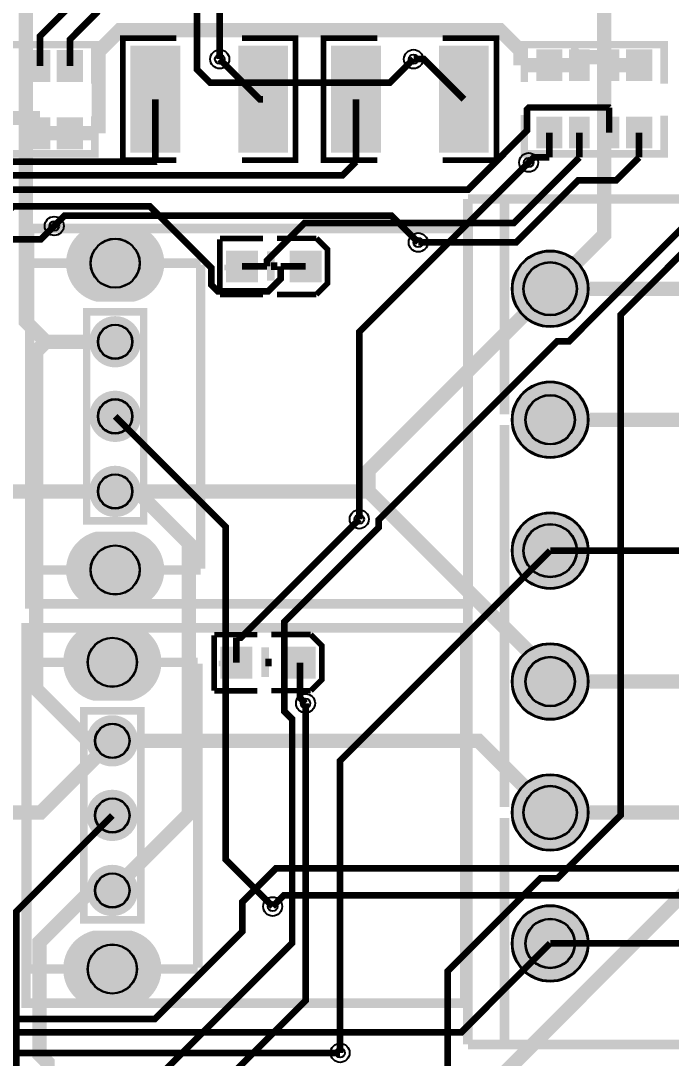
# Model space of a CAD drawing. Header units: millimetres. Extents: x 0.5 to 82.8, y -211.8 to -134.4.
# Drawn here: x 33.39 to 50.79, y -185.58 to -157.85 of the extents above; entities that cross this region are included whole.
import ezdxf

# ---------------------------------------------------------------- set-up
doc = ezdxf.new("R2010")
doc.units = ezdxf.units.MM
for name, color, linetype, true_color in [('BottomLayer', 7, 'Continuous', 0x0000ff), ('BottomSolderMaskLayer', 7, 'Continuous', 0xaa00ff), ('Document', 7, 'Continuous', 0xffffff), ('Hole', 7, 'Continuous', 0x222222), ('Multi-Layer', 7, 'Continuous', 0xc0c0c0), ('TopLayer', 7, 'Continuous', 0xff0000), ('TopPasteMaskLayer', 7, 'Continuous', 0x808080), ('TopSilkLayer', 7, 'Continuous', 0xffcc00), ('TopSolderMaskLayer', 7, 'Continuous', 0x800080)]:
    doc.layers.add(name, color=color, linetype=linetype, true_color=true_color)

msp = doc.modelspace()

# ---------------------------------------------------------------- hatches: boundary and pattern name
at = {"layer": 'BottomSolderMaskLayer'}
for points in [[(36.42413851494371, -163.30226060452134, -0.7853981633974483), (36.42413851494371, -165.35306070612154), (35.407205147743525, -165.35306070612154, -0.7853981633974483), (35.407205147743525, -163.30226060452134)], [(46.523495046990035, -165.01168402336805, 1), (48.57429514859024, -165.01168402336805, 1)], [(36.591059182118315, -166.58358532387274, -0.7853981633974483), (35.24028448056892, -166.58358532387274), (35.24028448056892, -166.2718883870749, -0.7853981633974483), (36.591059182118315, -166.2718883870749)], [(46.523495046990035, -168.51155702311405, 1), (48.57429514859024, -168.51155702311405, 1)], [(36.591059182118315, -168.57698131066468, -0.7853981633974483), (35.24028448056892, -168.57698131066468), (35.24028448056892, -168.26528437386685, -0.7853981633974483), (36.591059182118315, -168.26528437386685)], [(36.591059182118315, -170.58358532387274, -0.7853981633974483), (35.24028448056892, -170.58358532387274), (35.24028448056892, -170.2718883870749, -0.7853981633974483), (36.591059182118315, -170.2718883870749)], [(46.523495046990035, -172.01168402336816, 1), (48.57429514859024, -172.01168402336816, 1)], [(36.42413851494371, -171.5024130048261, -0.7853981633974483), (36.42413851494371, -173.5532131064263), (35.407205147743525, -173.5532131064263, -0.7853981633974483), (35.407205147743525, -171.5024130048261)], [(36.34793836254357, -173.970281940564, -0.7853981633974483), (36.34793836254357, -176.0210820421642), (35.33100499534339, -176.0210820421642, -0.7853981633974483), (35.33100499534339, -173.970281940564)], [(46.523495046990035, -175.51155702311416, 1), (48.57429514859024, -175.51155702311416, 1)], [(36.51485902971818, -177.2516066599154, -0.7853981633974483), (35.164084328168784, -177.2516066599154), (35.164084328168784, -176.93990972311758, -0.7853981633974483), (36.51485902971818, -176.93990972311758)], [(46.523495046990035, -179.01168402336805, 1), (48.57429514859024, -179.01168402336805, 1)], [(36.51485902971818, -179.24500264670735, -0.7853981633974483), (35.164084328168784, -179.24500264670735), (35.164084328168784, -178.93330570990963, -0.7853981633974483), (36.51485902971818, -178.93330570990963)], [(36.51485902971818, -181.2516066599154, -0.7853981633974483), (35.164084328168784, -181.2516066599154), (35.164084328168784, -180.93990972311758, -0.7853981633974483), (36.51485902971818, -180.93990972311758)], [(46.523495046990035, -182.51181102362204, 1), (48.57429514859024, -182.51181102362204, 1)], [(36.34793836254357, -182.17043434086878, -0.7853981633974483), (36.34793836254357, -184.22123444246898), (35.33100499534339, -184.22123444246898, -0.7853981633974483), (35.33100499534339, -182.17043434086878)]]:
    msp.add_hatch(color=256, dxfattribs=at).paths.add_polyline_path(points)
at = {"layer": 'Document'}
for points in [[(39.221920243840486, -164.13937007874017), (39.221920243840486, -164.7997713995428), (39.06951993903999, -164.7997713995428), (39.06951993903999, -164.13937007874017)], [(39.49707899415807, -164.51612903225805), (38.836677673355325, -164.51612903225805), (38.836677673355325, -164.36372872745756), (39.49707899415807, -164.36372872745756)], [(41.350825501651116, -164.46416052832103), (40.69042418084837, -164.46416052832103), (40.69042418084837, -164.31176022352054), (41.350825501651116, -164.31176022352054)], [(39.34467868935735, -175.1079502159006), (38.68427736855483, -175.1079502159006), (38.68427736855483, -174.95554991109998), (39.34467868935735, -174.95554991109998)], [(39.06951993903999, -174.7311912623827), (39.06951993903999, -175.39159258318523), (38.91711963423927, -175.39159258318523), (38.91711963423927, -174.7311912623827)], [(41.198425196850394, -175.05598171196357), (40.53802387604787, -175.05598171196357), (40.53802387604787, -174.90358140716296), (41.198425196850394, -174.90358140716296)]]:
    msp.add_hatch(color=256, dxfattribs=at).paths.add_polyline_path(points)
at = {"layer": 'Multi-Layer'}
for points in [[(36.415671831343616, -163.32766065532144, -0.7853981633974483), (36.415671831343616, -165.32766065532144), (35.415671831343616, -165.32766065532144, -0.7853981633974483), (35.415671831343616, -163.32766065532144)], [(46.54889509779014, -165.01168402336805, 1), (48.54889509779014, -165.01168402336805, 1)], [(36.56565913131821, -166.57772415544844, -0.7853981633974483), (35.26568453136902, -166.57772415544844), (35.26568453136902, -166.2777495554991, -0.7853981633974483), (36.56565913131821, -166.2777495554991)], [(46.54889509779014, -168.51155702311405, 1), (48.54889509779014, -168.51155702311405, 1)], [(36.56565913131821, -168.5711201422405, -0.7853981633974483), (35.26568453136902, -168.5711201422405), (35.26568453136902, -168.27114554229115, -0.7853981633974483), (36.56565913131821, -168.27114554229115)], [(36.56565913131821, -170.57772415544844, -0.7853981633974483), (35.26568453136902, -170.57772415544844), (35.26568453136902, -170.2777495554992, -0.7853981633974483), (36.56565913131821, -170.2777495554992)], [(46.54889509779014, -172.01168402336816, 1), (48.54889509779014, -172.01168402336816, 1)], [(36.415671831343616, -171.5278130556262, -0.7853981633974483), (36.415671831343616, -173.5278130556262), (35.415671831343616, -173.5278130556262, -0.7853981633974483), (35.415671831343616, -171.5278130556262)], [(36.33947167894348, -173.9956819913641, -0.7853981633974483), (36.33947167894348, -175.9956819913641), (35.33947167894348, -175.9956819913641, -0.7853981633974483), (35.33947167894348, -173.9956819913641)], [(46.54889509779014, -175.51155702311416, 1), (48.54889509779014, -175.51155702311416, 1)], [(36.48945897891808, -177.2457454914911, -0.7853981633974483), (35.189484378968885, -177.2457454914911), (35.189484378968885, -176.94577089154177, -0.7853981633974483), (36.48945897891808, -176.94577089154177)], [(46.54889509779014, -179.01168402336805, 1), (48.54889509779014, -179.01168402336805, 1)], [(36.48945897891808, -179.23914147828316, -0.7853981633974483), (35.189484378968885, -179.23914147828316), (35.189484378968885, -178.93916687833382, -0.7853981633974483), (36.48945897891808, -178.93916687833382)], [(36.48945897891808, -181.2457454914911, -0.7853981633974483), (35.189484378968885, -181.2457454914911), (35.189484378968885, -180.94577089154188, -0.7853981633974483), (36.48945897891808, -180.94577089154188)], [(46.54889509779014, -182.51181102362204, 1), (48.54889509779014, -182.51181102362204, 1)], [(36.33947167894348, -182.19583439166888, -0.7853981633974483), (36.33947167894348, -184.19583439166888), (35.33947167894348, -184.19583439166888, -0.7853981633974483), (35.33947167894348, -182.19583439166888)]]:
    msp.add_hatch(color=256, dxfattribs=at).paths.add_polyline_path(points)
at = {"layer": 'TopLayer'}
for points in [[(37.63088646177289, -158.54013208026424), (37.63088646177289, -161.34815849631707), (36.34836169672349, -161.34815849631707), (36.34836169672349, -158.54013208026424)], [(39.230886461773025, -158.54013208026424), (39.230886461773025, -161.34815849631707), (40.51341122682243, -161.34815849631707), (40.51341122682243, -158.54013208026424)], [(42.999212598425174, -158.54013208026424), (42.999212598425174, -161.34815849631707), (41.716687833375545, -161.34815849631707), (41.716687833375545, -158.54013208026424)], [(44.59921259842508, -158.54013208026424), (44.59921259842508, -161.34815849631707), (45.88173736347494, -161.34815849631707), (45.88173736347494, -158.54013208026424)], [(47.85156210312425, -159.43416306832626), (47.20157480314947, -159.43416306832626), (47.20157480314947, -158.6341630683262), (47.85156210312425, -158.6341630683262)], [(48.57642875285751, -159.43416306832626), (48.076403352806665, -159.43416306832626), (48.076403352806665, -158.6341630683262), (48.57642875285751, -158.6341630683262)], [(49.37653035306084, -159.43416306832626), (48.87650495301, -159.43416306832626), (48.87650495301, -158.6341630683262), (49.37653035306084, -158.6341630683262)], [(50.25135890271781, -159.43416306832626), (49.60137160274326, -159.43416306832626), (49.60137160274326, -158.6341630683262), (50.25135890271781, -158.6341630683262)], [(33.65379730759469, -158.65415290830583), (34.15382270764553, -158.65415290830583), (34.15382270764553, -159.4541529083059), (33.65379730759469, -159.4541529083059)], [(34.378663957327944, -158.65415290830583), (35.0286512573025, -158.65415290830583), (35.0286512573025, -159.4541529083059), (34.378663957327944, -159.4541529083059)], [(33.65379730759469, -160.45410210820432), (34.15382270764553, -160.45410210820432), (34.15382270764553, -161.25410210820428), (33.65379730759469, -161.25410210820428)], [(34.378663957327944, -160.45410210820432), (35.0286512573025, -160.45410210820432), (35.0286512573025, -161.25410210820428), (34.378663957327944, -161.25410210820428)], [(47.85156210312425, -161.23411226822452), (47.20157480314947, -161.23411226822452), (47.20157480314947, -160.43411226822468), (47.85156210312425, -160.43411226822468)], [(48.57642875285751, -161.23411226822452), (48.076403352806665, -161.23411226822452), (48.076403352806665, -160.43411226822468), (48.57642875285751, -160.43411226822468)], [(49.37653035306084, -161.23411226822452), (48.87650495301, -161.23411226822452), (48.87650495301, -160.43411226822468), (49.37653035306084, -160.43411226822468)], [(50.25135890271781, -161.23411226822452), (49.60137160274326, -161.23411226822452), (49.60137160274326, -160.43411226822468), (50.25135890271781, -160.43411226822468)], [(39.70657861315726, -164.01452882905767), (39.70657861315726, -164.81452882905774), (38.90657861315708, -164.81452882905774), (38.90657861315708, -164.01452882905767)], [(41.40838201676411, -164.01452882905767), (41.40838201676411, -164.81452882905774), (40.60838201676415, -164.81452882905774), (40.60838201676415, -164.01452882905767)], [(39.55417830835654, -174.6063500127001), (39.55417830835654, -175.40635001270005), (38.754178308356586, -175.40635001270005), (38.754178308356586, -174.6063500127001)], [(41.255981711963386, -174.6063500127001), (41.255981711963386, -175.40635001270005), (40.45598171196343, -175.40635001270005), (40.45598171196343, -174.6063500127001)]]:
    msp.add_hatch(color=256, dxfattribs=at).paths.add_polyline_path(points)
at = {"layer": 'TopPasteMaskLayer'}
for points in [[(37.63088646177289, -158.64013208026427), (37.63088646177289, -159.3667767335536), (37.53088646177298, -159.46677673355362), (37.29481838963693, -159.46677673355362), (37.194818389636794, -159.56677673355352), (37.194818389636794, -160.3215138430278), (37.29481838963693, -160.4215138430277), (37.53088646177298, -160.4215138430277), (37.63088646177289, -160.52151384302772), (37.63088646177289, -161.24815849631705), (37.53088646177298, -161.34815849631707), (36.448361696723396, -161.34815849631707), (36.34836169672349, -161.24815849631705), (36.34836169672349, -158.64013208026427), (36.448361696723396, -158.54013208026424), (37.53088646177298, -158.54013208026424)], [(39.230886461773025, -158.64013208026427), (39.230886461773025, -159.3667767335536), (39.330886461772934, -159.46677673355362), (39.566954533908984, -159.46677673355362), (39.66695453390912, -159.56677673355352), (39.66695453390912, -160.3215138430278), (39.566954533908984, -160.4215138430277), (39.330886461772934, -160.4215138430277), (39.230886461773025, -160.52151384302772), (39.230886461773025, -161.24815849631705), (39.330886461772934, -161.34815849631707), (40.41341122682252, -161.34815849631707), (40.51341122682243, -161.24815849631705), (40.51341122682243, -158.64013208026427), (40.41341122682252, -158.54013208026424), (39.330886461772934, -158.54013208026424)], [(42.999212598425174, -158.64013208026427), (42.999212598425174, -159.3667767335536), (42.89921259842504, -159.46677673355362), (42.66314452628899, -159.46677673355362), (42.56314452628908, -159.56677673355352), (42.56314452628908, -160.3215138430278), (42.66314452628899, -160.4215138430277), (42.89921259842504, -160.4215138430277), (42.999212598425174, -160.52151384302772), (42.999212598425174, -161.24815849631705), (42.89921259842504, -161.34815849631707), (41.81668783337568, -161.34815849631707), (41.716687833375545, -161.24815849631705), (41.716687833375545, -158.64013208026427), (41.81668783337568, -158.54013208026424), (42.89921259842504, -158.54013208026424)], [(44.59921259842508, -158.64013208026427), (44.59921259842508, -159.3667767335536), (44.69921259842522, -159.46677673355362), (44.9352806705615, -159.46677673355362), (45.035280670561406, -159.56677673355352), (45.035280670561406, -160.3215138430278), (44.9352806705615, -160.4215138430277), (44.69921259842522, -160.4215138430277), (44.59921259842508, -160.52151384302772), (44.59921259842508, -161.24815849631705), (44.69921259842522, -161.34815849631707), (45.781737363474804, -161.34815849631707), (45.88173736347494, -161.24815849631705), (45.88173736347494, -158.64013208026427), (45.781737363474804, -158.54013208026424), (44.69921259842522, -158.54013208026424)], [(47.85156210312425, -159.43416306832626), (47.20157480314947, -159.43416306832626), (47.20157480314947, -158.6341630683262), (47.85156210312425, -158.6341630683262)], [(48.57642875285751, -159.43416306832626), (48.076403352806665, -159.43416306832626), (48.076403352806665, -158.6341630683262), (48.57642875285751, -158.6341630683262)], [(49.37653035306084, -159.43416306832626), (48.87650495301, -159.43416306832626), (48.87650495301, -158.6341630683262), (49.37653035306084, -158.6341630683262)], [(50.25135890271781, -159.43416306832626), (49.60137160274326, -159.43416306832626), (49.60137160274326, -158.6341630683262), (50.25135890271781, -158.6341630683262)], [(33.65379730759469, -158.65415290830583), (34.15382270764553, -158.65415290830583), (34.15382270764553, -159.4541529083059), (33.65379730759469, -159.4541529083059)], [(34.378663957327944, -158.65415290830583), (35.0286512573025, -158.65415290830583), (35.0286512573025, -159.4541529083059), (34.378663957327944, -159.4541529083059)], [(33.65379730759469, -160.45410210820432), (34.15382270764553, -160.45410210820432), (34.15382270764553, -161.25410210820428), (33.65379730759469, -161.25410210820428)], [(34.378663957327944, -160.45410210820432), (35.0286512573025, -160.45410210820432), (35.0286512573025, -161.25410210820428), (34.378663957327944, -161.25410210820428)], [(47.85156210312425, -161.23411226822452), (47.20157480314947, -161.23411226822452), (47.20157480314947, -160.43411226822468), (47.85156210312425, -160.43411226822468)], [(48.57642875285751, -161.23411226822452), (48.076403352806665, -161.23411226822452), (48.076403352806665, -160.43411226822468), (48.57642875285751, -160.43411226822468)], [(49.37653035306084, -161.23411226822452), (48.87650495301, -161.23411226822452), (48.87650495301, -160.43411226822468), (49.37653035306084, -160.43411226822468)], [(50.25135890271781, -161.23411226822452), (49.60137160274326, -161.23411226822452), (49.60137160274326, -160.43411226822468), (50.25135890271781, -160.43411226822468)], [(39.70657861315726, -164.01452882905767), (39.70657861315726, -164.81452882905774), (38.90657861315708, -164.81452882905774), (38.90657861315708, -164.01452882905767)], [(41.40838201676411, -164.01452882905767), (41.40838201676411, -164.81452882905774), (40.60838201676415, -164.81452882905774), (40.60838201676415, -164.01452882905767)], [(39.55417830835654, -174.6063500127001), (39.55417830835654, -175.40635001270005), (38.754178308356586, -175.40635001270005), (38.754178308356586, -174.6063500127001)], [(41.255981711963386, -174.6063500127001), (41.255981711963386, -175.40635001270005), (40.45598171196343, -175.40635001270005), (40.45598171196343, -174.6063500127001)]]:
    msp.add_hatch(color=256, dxfattribs=at).paths.add_polyline_path(points)
at = {"layer": 'TopSolderMaskLayer'}
for points in [[(33.628403708420365, -158.62875608331865), (34.17923179072159, -158.62875608331865), (34.17923179072159, -159.47955618491892), (33.628403708420365, -159.47955618491892)], [(34.35327085429685, -158.62875608331865), (35.054056270794945, -158.62875608331865), (35.054056270794945, -159.47955618491892), (34.35327085429685, -159.47955618491892)], [(37.65628802169613, -158.5147322592228), (37.65628802169613, -161.37355923639313), (36.32296315504641, -161.37355923639313), (36.32296315504641, -158.5147322592228)], [(39.20548288968553, -158.5147322592228), (39.20548288968553, -161.37355923639313), (40.538807756335245, -161.37355923639313), (40.538807756335245, -158.5147322592228)], [(43.02461516443054, -158.5147322592228), (43.02461516443054, -161.37355923639313), (41.6912902977806, -161.37355923639313), (41.6912902977806, -158.5147322592228)], [(44.573810032419715, -158.5147322592228), (44.573810032419715, -161.37355923639313), (45.90713489906989, -161.37355923639313), (45.90713489906989, -158.5147322592228)], [(47.876963146462685, -159.45955505459403), (47.17617772996482, -159.45955505459403), (47.17617772996482, -158.60875495299388), (47.876963146462685, -158.60875495299388)], [(48.60183267463299, -159.45955505459403), (48.051004592331765, -159.45955505459403), (48.051004592331765, -158.60875495299388), (48.60183267463299, -158.60875495299388)], [(49.40193427483632, -159.45955505459403), (48.8511061925351, -159.45955505459403), (48.8511061925351, -158.60875495299388), (49.40193427483632, -158.60875495299388)], [(50.276759946056245, -159.45955505459403), (49.57597452955838, -159.45955505459403), (49.57597452955838, -158.60875495299388), (50.276759946056245, -158.60875495299388)], [(33.628403708420365, -160.42869560577833), (34.17923179072159, -160.42869560577833), (34.17923179072159, -161.2794957073786), (33.628403708420365, -161.2794957073786)], [(34.35327085429685, -160.42869560577833), (35.054056270794945, -160.42869560577833), (35.054056270794945, -161.2794957073786), (34.35327085429685, -161.2794957073786)], [(47.876963146462685, -161.25951070611825), (47.17617772996482, -161.25951070611825), (47.17617772996482, -160.4087106045181), (47.876963146462685, -160.4087106045181)], [(48.60183267463299, -161.25951070611825), (48.051004592331765, -161.25951070611825), (48.051004592331765, -160.4087106045181), (48.60183267463299, -160.4087106045181)], [(49.40193427483632, -161.25951070611825), (48.8511061925351, -161.25951070611825), (48.8511061925351, -160.4087106045181), (49.40193427483632, -160.4087106045181)], [(50.276759946056245, -161.25951070611825), (49.57597452955838, -161.25951070611825), (49.57597452955838, -160.4087106045181), (50.276759946056245, -160.4087106045181)], [(36.42413851494371, -163.30226060452134, -0.7853981633974483), (36.42413851494371, -165.35306070612154), (35.407205147743525, -165.35306070612154, -0.7853981633974483), (35.407205147743525, -163.30226060452134)], [(39.731978663957534, -163.98912877825762), (39.731978663957534, -164.83992887985778), (38.881178562357036, -164.83992887985778), (38.881178562357036, -163.98912877825762)], [(41.43378206756438, -163.98912877825762), (41.43378206756438, -164.83992887985778), (40.58298196596388, -164.83992887985778), (40.58298196596388, -163.98912877825762)], [(46.523495046990035, -165.01168402336805, 1), (48.57429514859024, -165.01168402336805, 1)], [(36.591059182118315, -166.58358532387274, -0.7853981633974483), (35.24028448056892, -166.58358532387274), (35.24028448056892, -166.2718883870749, -0.7853981633974483), (36.591059182118315, -166.2718883870749)], [(46.523495046990035, -168.51155702311405, 1), (48.57429514859024, -168.51155702311405, 1)], [(36.591059182118315, -168.57698131066468, -0.7853981633974483), (35.24028448056892, -168.57698131066468), (35.24028448056892, -168.26528437386685, -0.7853981633974483), (36.591059182118315, -168.26528437386685)], [(36.591059182118315, -170.58358532387274, -0.7853981633974483), (35.24028448056892, -170.58358532387274), (35.24028448056892, -170.2718883870749, -0.7853981633974483), (36.591059182118315, -170.2718883870749)], [(46.523495046990035, -172.01168402336816, 1), (48.57429514859024, -172.01168402336816, 1)], [(36.42413851494371, -171.5024130048261, -0.7853981633974483), (36.42413851494371, -173.5532131064263), (35.407205147743525, -173.5532131064263, -0.7853981633974483), (35.407205147743525, -171.5024130048261)], [(36.34793836254357, -173.970281940564, -0.7853981633974483), (36.34793836254357, -176.0210820421642), (35.33100499534339, -176.0210820421642, -0.7853981633974483), (35.33100499534339, -173.970281940564)], [(39.57957835915681, -174.58094996190005), (39.57957835915681, -175.4317500635001), (38.72877825755654, -175.4317500635001), (38.72877825755654, -174.58094996190005)], [(41.28138176276366, -174.58094996190005), (41.28138176276366, -175.4317500635001), (40.43058166116316, -175.4317500635001), (40.43058166116316, -174.58094996190005)], [(46.523495046990035, -175.51155702311416, 1), (48.57429514859024, -175.51155702311416, 1)], [(36.51485902971818, -177.2516066599154, -0.7853981633974483), (35.164084328168784, -177.2516066599154), (35.164084328168784, -176.93990972311758, -0.7853981633974483), (36.51485902971818, -176.93990972311758)], [(46.523495046990035, -179.01168402336805, 1), (48.57429514859024, -179.01168402336805, 1)], [(36.51485902971818, -179.24500264670735, -0.7853981633974483), (35.164084328168784, -179.24500264670735), (35.164084328168784, -178.93330570990963, -0.7853981633974483), (36.51485902971818, -178.93330570990963)], [(36.51485902971818, -181.2516066599154, -0.7853981633974483), (35.164084328168784, -181.2516066599154), (35.164084328168784, -180.93990972311758, -0.7853981633974483), (36.51485902971818, -180.93990972311758)], [(46.523495046990035, -182.51181102362204, 1), (48.57429514859024, -182.51181102362204, 1)], [(36.34793836254357, -182.17043434086878, -0.7853981633974483), (36.34793836254357, -184.22123444246898), (35.33100499534339, -184.22123444246898, -0.7853981633974483), (35.33100499534339, -182.17043434086878)]]:
    msp.add_hatch(color=256, dxfattribs=at).paths.add_polyline_path(points)

# ---------------------------------------------------------------- linework, layer by layer
at = {"layer": 'BottomLayer'}
for points, const_width in [([(38.71158242316483, -158.87152654305316), (38.71158242316483, -142.99751079502175), (35.91579883159761, -140.20172720345454)], 0.17780035560071122), ([(34.82893065786129, -188.3183134366269), (40.64935229870457, -182.49789179578363), (40.64935229870457, -176.5171958343917), (40.441325882651654, -176.3091694183389), (40.441325882651654, -173.9119126238254), (42.96634493268971, -171.38689357378723), (42.96634493268971, -171.18369316738642), (47.73698247396487, -166.41305562611137), (48.05473710947422, -166.41305562611137), (57.03263906527832, -157.4351536703074), (57.03263906527832, -140.56545593091187)], 0.17780035560071122), ([(47.54876809753614, -165.01173482346962), (48.99377698755393, -163.56672593345195), (48.99377698755393, -148.91496062992144), (47.54876809753614, -147.46995173990354)], 0.38100076200152405), ([(35.89039878079757, -151.13695707391412), (38.10350520701036, -153.35006350012702), (38.10350520701036, -159.14914909829827), (38.453263906528036, -159.49890779781572), (43.26657353314704, -159.49890779781572), (43.89395478790948, -158.87152654305316)], 0.17780035560071122), ([(35.89039878079757, -153.13035306070628), (35.41186182372371, -153.13035306070628), (33.52895605791218, -155.0132588265178), (33.52895605791218, -165.89159258318534), (34.06515113030218, -166.42778765557546)], 0.38100076200152405), ([(58.70497840995699, -153.80675641351297), (58.70497840995699, -156.43388366776742), (49.435737871475794, -165.7031242062485), (49.435737871475794, -179.08285496571), (47.75120650241297, -180.7673863347727), (47.295021590043234, -180.7673863347727), (44.80937261874533, -183.25303530607073), (44.80937261874533, -186.1379730759462), (41.197993395986714, -189.7493522987046), (41.197993395986714, -190.73893827787663), (41.73418846837694, -191.27513335026686), (41.73418846837694, -195.60736601473207), (38.962026924053816, -198.3795275590552)], 0.17780035560071122), ([(65.78600457200923, -157.64521209042425), (54.95008890017789, -168.4811277622556), (54.95008890017789, -178.78034036068084), (53.00876301752601, -180.7216662433326), (51.57543815087638, -180.7216662433326), (42.00368300736591, -190.29342138684285)], 0.38100076200152405), ([(42.44386588773182, -171.1702311404623), (42.44386588773182, -166.16464312928633), (46.973456946913984, -161.63505207010417)], 0.17780035560071122), ([(44.02120904241815, -163.77297434594868), (43.30721361442738, -163.05897891795792), (34.56172212344427, -163.05897891795792), (34.2874015748032, -163.333299466599)], 0.17780035560071122), ([(35.83959867919725, -177.09580899161813), (35.188849377698716, -177.09580899161813), (33.803276606553254, -175.71023622047255), (33.803276606553254, -166.6896621793244), (34.06515113030218, -166.42778765557546)], 0.38100076200152405), ([(34.06515113030218, -166.42778765557546), (35.91579883159761, -166.42778765557546)], 0.38100076200152405), ([(40.12687325374668, -181.52583185166372), (38.86830073660167, -180.2672593345187), (38.86830073660167, -171.3736855473711), (35.91579883159761, -168.4211836423674)], 0.17780035560071122), ([(35.83959867919725, -181.09580899161813), (37.883032766065526, -179.05237490474985), (37.883032766065526, -171.81234442468894), (36.49847599695181, -170.42778765557546), (35.91579883159761, -170.42778765557546)], 0.38100076200152405), ([(41.92976885953772, -185.43693167386334), (41.92976885953772, -177.63073406146816), (47.54876809753614, -172.01173482346974)], 0.17780035560071122), ([(41.00673101346206, -176.0927609855221), (41.00673101346206, -184.04069088138192), (38.48348996697996, -186.56393192786402), (38.48348996697996, -196.9865887731777)], 0.17780035560071122), ([(33.409829819659535, -185.9865887731777), (33.27165354330714, -185.84841249682506), (33.27165354330714, -181.6571501143004), (35.83959867919725, -179.08920497841007)], 0.17780035560071122), ([(37.576454152908354, -196.81767843535692), (34.10858521717046, -193.34980949961903), (34.10858521717046, -185.69677419354855), (33.89039878079757, -185.47858775717566), (33.89039878079757, -182.47807975615967), (35.27266954533911, -181.09580899161813), (35.83959867919725, -181.09580899161813)], 0.38100076200152405)]:
    msp.add_lwpolyline(points, dxfattribs=dict(at, const_width=const_width))
at = {"layer": 'BottomSolderMaskLayer'}
for centre, radius in [((35.915671831343616, -164.32766065532144), 0.6610196037596378), ((47.54889509779014, -165.01168402336805), 1.0254000508001015), ((47.54889509779014, -165.0117094234189), 0.7177800355600712), ((35.915671831343616, -166.42773685547377), 0.4643010854842158), ((47.54889509779014, -168.51155702311405), 1.0254000508001015), ((35.915671831343616, -168.42113284226582), 0.4643010854842158), ((47.54886969773929, -168.51165862331732), 0.6665230556267565), ((35.915671831343616, -170.42773685547388), 0.4643010854842158), ((47.54889509779014, -172.01168402336816), 1.0254000508001015), ((47.54889509779014, -172.01173482346974), 0.7177800355600712), ((35.915671831343616, -172.5278130556262), 0.6610196037596378), ((35.83947167894348, -174.9956819913641), 0.6610196037596378), ((47.54889509779014, -175.51155702311416), 1.0254000508001015), ((47.54886969773929, -175.51168402336816), 0.6665230556267565), ((35.83947167894348, -177.09575819151644), 0.4643010854842158), ((47.54889509779014, -179.01168402336805), 1.0254000508001015), ((47.54889509779014, -179.01173482346974), 0.7177800355600712), ((35.83947167894348, -179.0891541783085), 0.4643010854842158), ((35.83947167894348, -181.09575819151655), 0.4643010854842158), ((47.54889509779014, -182.51181102362204), 1.0254000508001015), ((47.54886969773929, -182.5117094234189), 0.6665230556267565), ((35.83947167894348, -183.19583439166888), 0.6610196037596378)]:
    msp.add_circle(centre, radius, dxfattribs=at)
at = {"layer": 'Hole'}
for centre in [(38.71170942341905, -158.87147574295147), (43.89382778765571, -158.87147574295147), (46.97358394716798, -161.6350012700026), (34.287274574548974, -163.3332486664974), (44.02133604267215, -163.7729235458471), (42.44373888747782, -171.17018034036073), (41.006858013716055, -176.0927101854204), (40.12700025400045, -181.52578105156215), (41.92989585979194, -185.43688087376188)]:
    msp.add_circle(centre, 0.12700025400050802, dxfattribs=at)
at = {"layer": 'Multi-Layer'}
for centre, radius in [((38.71170942341905, -158.87147574295147), 0.25400050800101603), ((43.89382778765571, -158.87147574295147), 0.25400050800101603), ((46.97358394716798, -161.6350012700026), 0.25400050800101603), ((34.287274574548974, -163.3332486664974), 0.25400050800101603), ((44.02133604267215, -163.7729235458471), 0.25400050800101603), ((35.915671831343616, -164.32766065532144), 0.6500127000254001), ((47.54889509779014, -165.01168402336805), 1), ((47.54889509779014, -165.0117094234189), 0.7000000000000001), ((35.915671831343616, -166.42773685547377), 0.4500127000254001), ((47.54889509779014, -168.51155702311405), 1), ((35.915671831343616, -168.42113284226582), 0.4500127000254001), ((47.54886969773929, -168.51165862331732), 0.6500127000254001), ((35.915671831343616, -170.42773685547388), 0.4500127000254001), ((42.44373888747782, -171.17018034036073), 0.25400050800101603), ((47.54889509779014, -172.01168402336816), 1), ((47.54889509779014, -172.01173482346974), 0.7000000000000001), ((35.915671831343616, -172.5278130556262), 0.6500127000254001), ((35.83947167894348, -174.9956819913641), 0.6500127000254001), ((47.54889509779014, -175.51155702311416), 1), ((47.54886969773929, -175.51168402336816), 0.6500127000254001), ((41.006858013716055, -176.0927101854204), 0.25400050800101603), ((35.83947167894348, -177.09575819151644), 0.4500127000254001), ((47.54889509779014, -179.01168402336805), 1), ((47.54889509779014, -179.01173482346974), 0.7000000000000001), ((35.83947167894348, -179.0891541783085), 0.4500127000254001), ((35.83947167894348, -181.09575819151655), 0.4500127000254001), ((40.12700025400045, -181.52578105156215), 0.25400050800101603), ((47.54889509779014, -182.51181102362204), 1), ((47.54886969773929, -182.5117094234189), 0.6500127000254001), ((35.83947167894348, -183.19583439166888), 0.6500127000254001), ((41.92989585979194, -185.43688087376188), 0.25400050800101603)]:
    msp.add_circle(centre, radius, dxfattribs=at)
at = {"layer": 'TopLayer'}
for points, const_width in [([(33.903860807721685, -159.0541529083058), (33.903860807721685, -158.25786131572272), (35.092583185166404, -157.0691389382779), (38.89471678943346, -157.0691389382779), (39.96964693929385, -155.9942087884176)], 0.17780035560071122), ([(34.7037084074168, -159.0541529083058), (34.7037084074168, -158.34828549657107), (35.460121920243864, -157.591871983744)], 0.17780035560071122), ([(35.473583947167754, -160.85400050800115), (35.473583947167754, -158.66527813055632), (36.04381508763004, -158.09504699009403), (46.20281940563882, -158.09504699009403), (46.75704851409705, -158.64927609855226), (46.75704851409705, -159.03408686817386)], 0.38100076200152405), ([(48.326517653035125, -158.61168402336818), (48.296545593091196, -158.64165608331223), (48.296545593091196, -159.03408686817386)], 0.38100076200152405), ([(48.326517653035125, -158.8227584455169), (48.326517653035125, -158.61168402336818)], 0.38100076200152405), ([(49.12661925323846, -158.8227584455169), (48.326517653035125, -158.8227584455169)], 0.38100076200152405), ([(48.326517653035125, -159.03408686817386), (48.326517653035125, -158.8227584455169)], 0.38100076200152405), ([(49.12661925323846, -158.92842265684533), (49.12661925323846, -158.8227584455169)], 0.38100076200152405), ([(39.872110744221345, -159.9441706883415), (39.78422656845328, -159.9441706883415), (38.71158242316483, -158.87152654305316)], 0.17780035560071122), ([(43.89395478790948, -158.87152654305316), (44.168021336042784, -158.87152654305316), (45.24066548133101, -159.9441706883415)], 0.17780035560071122), ([(47.52667005334024, -159.03408686817386), (46.75704851409705, -159.03408686817386)], 0.38100076200152405), ([(47.52667005334024, -159.03408686817386), (48.296545593091196, -159.03408686817386)], 0.38100076200152405), ([(49.12661925323846, -159.03408686817386), (49.12661925323846, -158.92842265684533)], 0.38100076200152405), ([(49.12661925323846, -158.92842265684533), (49.15684531369061, -158.9586487172976), (49.15684531369061, -159.03408686817386)], 0.38100076200152405), ([(49.92646685293357, -159.03408686817386), (49.15684531369061, -159.03408686817386)], 0.38100076200152405), ([(36.98945897891781, -159.9441706883415), (36.98945897891781, -161.6152400304801)], 0.17780035560071122), ([(42.35801371602747, -159.9441706883415), (42.35801371602747, -161.6152400304801)], 0.17780035560071122), ([(49.12661925323846, -160.1669291338584), (49.124841249682504, -160.16515113030232), (46.98488696977415, -160.16515113030232), (46.933070866141634, -160.2169672339345), (46.933070866141634, -160.77957835915674), (45.3519177038354, -162.3607315214631), (32.1017272034544, -162.3607315214631), (31.481711963424004, -162.9807467614936), (28.494919989840128, -162.9807467614936)], 0.17780035560071122), ([(33.903860807721685, -160.44658369316744), (33.10375920751835, -160.44658369316744)], 0.38100076200152405), ([(33.903860807721685, -160.65029210058424), (33.903860807721685, -160.44658369316744)], 0.38100076200152405), ([(49.12661925323846, -160.83393446786897), (49.12661925323846, -160.1669291338584)], 0.17780035560071122), ([(33.903860807721685, -160.85400050800115), (33.903860807721685, -160.65029210058424)], 0.38100076200152405), ([(33.903860807721685, -160.65029210058424), (33.934086868173836, -160.6805181610364), (33.934086868173836, -160.85400050800115)], 0.38100076200152405), ([(34.7037084074168, -160.85400050800115), (33.934086868173836, -160.85400050800115)], 0.38100076200152405), ([(34.7037084074168, -160.85400050800115), (35.473583947167754, -160.85400050800115)], 0.38100076200152405), ([(47.52667005334024, -160.83393446786897), (47.52667005334024, -161.50093980187967)], 0.17780035560071122), ([(48.326517653035125, -160.83393446786897), (48.326517653035125, -161.50093980187967)], 0.17780035560071122), ([(49.92646685293357, -160.83393446786897), (49.92646685293357, -161.50093980187967)], 0.17780035560071122), ([(48.326517653035125, -161.50093980187967), (46.57696215392434, -163.25049530099068), (40.97955295910606, -163.25049530099068), (39.97371094742198, -164.25633731267476), (39.97371094742198, -164.41457962915933)], 0.17780035560071122), ([(49.92646685293357, -161.50093980187967), (49.31483362966742, -162.11257302514616), (48.29603759207521, -162.11257302514616), (46.63563627127269, -163.77297434594868), (44.02120904241815, -163.77297434594868)], 0.17780035560071122), ([(47.52667005334024, -161.50093980187967), (47.107569215138255, -161.50093980187967), (46.973456946913984, -161.63505207010417)], 0.17780035560071122), ([(36.98945897891781, -161.6152400304801), (36.98768097536208, -161.61701803403616), (30.22161544323103, -161.61701803403616), (30.053721107442243, -161.78491236982484)], 0.17780035560071122), ([(42.35801371602747, -161.6152400304801), (41.998602997206035, -161.97465074930153), (31.22440944881896, -161.97465074930153), (31.038989077978158, -162.16007112014233)], 0.17780035560071122), ([(55.54991109982211, -192.46609093218206), (58.30861061722112, -192.46609093218206), (61.62052324104661, -188.44297688595395), (61.59512319024634, -188.468376936754), (61.59512319024634, -165.58293116586242), (63.95478790957577, -163.223266446533), (65.57213614427246, -163.223266446533)], 3.0480060960121924), ([(55.55003810007611, -192.46614173228352), (58.30873761747512, -192.46614173228352), (61.62065024130038, -188.44302768605542), (61.59525019050034, -188.46842773685546), (61.59525019050034, -165.582981965964), (63.95491490982977, -163.22331724663456), (65.57213614427246, -163.22331724663456)], 2.7940055880111765), ([(32.82816865633731, -163.16438912877834), (33.18173736347467, -162.81082042164087), (36.84442468884936, -162.81082042164087), (38.48425196850394, -164.45064770129545), (38.48425196850394, -164.90048260096535), (38.666878333756586, -165.0831089662181), (40.006477012954065, -165.0831089662181), (40.341503683007204, -164.74808229616463), (40.341503683007204, -164.41457962915933)], 0.17780035560071122), ([(34.2874015748032, -163.333299466599), (33.93357886715762, -163.68712217424445), (32.43243586487165, -163.68712217424445), (32.25869951739901, -163.5133858267717), (18.345059690119342, -163.5133858267717), (17.443865887731818, -164.41457962915933)], 0.17780035560071122), ([(39.30670561341117, -164.41457962915933), (39.97371094742198, -164.41457962915933)], 0.17780035560071122), ([(41.008509017018014, -164.41457962915933), (40.341503683007204, -164.41457962915933)], 0.17780035560071122), ([(42.68999237998469, -170.42778765557546), (42.68999237998469, -169.8705105410212), (47.54876809753614, -165.01173482346962)], 0.38100076200152405), ([(47.54876809753614, -165.01173482346962), (52.54876809753614, -165.01173482346962)], 0.38100076200152405), ([(13.901574803149742, -189.32669545339093), (18.698628397256925, -184.52964185928374), (36.98082296164603, -184.52964185928374), (39.320167640335285, -182.19029718059448), (39.320167640335285, -181.40111760223522), (40.21475742951475, -180.50652781305564), (53.29679959359919, -180.50652781305564), (56.989204978410044, -176.814122428245), (58.65748031496082, -176.814122428245), (59.03822707645418, -176.43337566675143), (59.03822707645418, -167.92207264414537), (58.39484378968746, -167.27868935737877)], 0.17780035560071122), ([(47.54876809753614, -168.51160782321563), (52.62852425704864, -168.51160782321563), (52.628778257556405, -168.51186182372373)], 0.38100076200152405), ([(32.71996443992907, -170.42778765557546), (35.91579883159761, -170.42778765557546)], 0.38100076200152405), ([(42.68999237998469, -170.42778765557546), (35.91579883159761, -170.42778765557546)], 0.38100076200152405), ([(47.54876809753614, -175.51160782321574), (47.54876809753614, -175.2865633731268), (42.68999237998469, -170.42778765557546)], 0.38100076200152405), ([(42.44386588773182, -171.1702311404623), (39.27470154940306, -174.33939547879106), (39.154305308610674, -174.33939547879106)], 0.17780035560071122), ([(52.54876809753614, -172.01173482346974), (47.54876809753614, -172.01173482346974)], 0.17780035560071122), ([(39.154305308610674, -175.00640081280164), (39.154305308610674, -174.33939547879106)], 0.17780035560071122), ([(40.85610871221729, -175.00640081280164), (40.85610871221729, -175.94213868427744), (41.00673101346206, -176.0927609855221)], 0.17780035560071122), ([(52.628778257556405, -175.51186182372373), (52.62852425704864, -175.51160782321574), (47.54876809753614, -175.51160782321574)], 0.38100076200152405), ([(35.83959867919725, -177.09580899161813), (33.92367284734564, -179.01173482346974), (28.393319786639495, -179.01173482346974)], 0.38100076200152405), ([(47.54876809753614, -179.01173482346974), (45.63284226568453, -177.09580899161813), (35.83959867919725, -177.09580899161813)], 0.38100076200152405), ([(52.54876809753614, -179.01173482346974), (47.54876809753614, -179.01173482346974)], 0.38100076200152405), ([(49.269367538735196, -186.00995681991378), (50.940436880873676, -186.00995681991378), (53.93459486918982, -183.01579883159764), (53.93459486918982, -181.99293878587753), (53.16903733807476, -181.22738125476258), (40.4253238506476, -181.22738125476258), (40.12687325374668, -181.52583185166372)], 0.17780035560071122), ([(4.445135890271786, -200.0028448056895), (4.445135890271786, -199.62108204216418), (7.909956819913759, -196.1562611125222), (12.942468884937853, -196.1562611125222), (24.21145542291083, -184.88727457454922), (45.17335534671065, -184.88727457454922), (47.54876809753614, -182.51186182372373)], 0.17780035560071122), ([(47.54876809753614, -182.51186182372373), (52.628778257556405, -182.51186182372373)], 0.17780035560071122), ([(6.985140970281918, -200.0028448056895), (6.985140970281918, -199.12298704597413), (9.594234188468363, -196.51389382778768), (13.090551181102455, -196.51389382778768), (24.167513335026797, -185.43693167386334), (41.92976885953772, -185.43693167386334)], 0.17780035560071122)]:
    msp.add_lwpolyline(points, dxfattribs=dict(at, const_width=const_width))
at = {"layer": 'TopSilkLayer'}
for points, const_width in [([(37.55468630937253, -158.31153162306327), (36.119761239522404, -158.31153162306327), (36.119761239522404, -161.57675895351804), (37.55468630937253, -161.57675895351804)], 0.15240030480060962), ([(39.307086614173386, -158.31153162306327), (40.74201168402351, -158.31153162306327), (40.74201168402351, -161.57675895351804), (39.307086614173386, -161.57675895351804)], 0.15240030480060962), ([(42.92301244602504, -158.31153162306327), (41.48808737617469, -158.31153162306327), (41.48808737617469, -161.57675895351804), (42.92301244602504, -161.57675895351804)], 0.15240030480060962), ([(44.675412750825444, -158.31153162306327), (46.11033782067557, -158.31153162306327), (46.11033782067557, -161.57675895351804), (44.675412750825444, -161.57675895351804)], 0.15240030480060962), ([(31.633807467615043, -159.50416560833128), (31.633807467615043, -158.48435356870732), (35.37371094742207, -158.4840995681992), (35.37371094742207, -159.52440944881891)], 0.2), ([(46.85689611379212, -159.48412496825006), (46.85689611379212, -158.48435356870732), (50.596799593599144, -158.4840995681992), (50.596799593599144, -159.52423164846334)], 0.2), ([(35.37332994665985, -160.40414020828052), (35.37332994665985, -161.40391160782326), (31.633426466852825, -161.40416560833125), (31.633426466852825, -160.36403352806713)], 0.2), ([(50.59641859283715, -160.3840995681993), (50.59641859283715, -161.40391160782326), (46.856515113030355, -161.40416560833125), (46.856515113030355, -160.36385572771155)], 0.2), ([(45.34886969773925, -185.21170942341894), (45.34886969773925, -162.61168402336818)], 0.25400050800101603), ([(45.34886969773925, -162.61168402336818), (57.348920497840936, -162.61168402336818)], 0.25400050800101603), ([(45.34886969773925, -162.61168402336818), (57.34889509779009, -162.61168402336818)], 0.25400050800101603), ([(45.34886969773925, -185.21170942341894), (45.34886969773925, -162.61170942341892)], 0.25400050800101603), ([(46.32860045720099, -168.36637033274076), (46.32860045720099, -162.61168402336818)], 0.25400050800101603), ([(39.86746253492515, -163.66563373126758), (38.717449834899526, -163.66563373126758)], 0.15001270002540007), ([(38.717449834899526, -165.1656591313183), (38.717449834899526, -163.68572517145037)], 0.15001270002540007), ([(40.2474726949456, -163.6633223266448), (41.297586995174015, -163.6633223266448)], 0.15001270002540007), ([(41.59753619507251, -164.0633985267972), (41.59753619507251, -163.96337312674632), (41.297586995174015, -163.6633223266448)], 0.15001270002540007), ([(40.08128016256046, -164.00812801625602), (40.08128016256046, -164.79552959105933)], 0.202997205994412), ([(41.59753619507251, -164.76334772669554), (41.59753619507251, -164.0633985267972)], 0.15001270002540007), ([(38.20167640335285, -164.32816865633743), (33.62966725933438, -164.32816865633743)], 0.25400050800101603), ([(33.62966725933438, -168.42773685547377), (33.62966725933438, -164.36372872745756)], 0.25400050800101603), ([(38.20167640335285, -168.42773685547377), (38.20167640335285, -164.36372872745756)], 0.25400050800101603), ([(40.08128016256046, -164.4065786131573), (40.256642113284215, -164.4065786131573)], 0.202997205994412), ([(41.59753619507251, -164.76334772669554), (41.59753619507251, -164.8635001270003), (41.297586995174015, -165.16344932689879)], 0.15001270002540007), ([(39.86746253492515, -165.16576073152146), (38.717449834899526, -165.16576073152146)], 0.15001270002540007), ([(40.2474726949456, -165.16344932689879), (41.297586995174015, -165.16344932689879)], 0.15001270002540007), ([(33.62966725933438, -168.42773685547377), (33.62966725933438, -172.49174498348998)], 0.25400050800101603), ([(38.20167640335285, -168.42773685547377), (38.20167640335285, -172.49174498348998)], 0.25400050800101603), ([(46.32860045720099, -172.15684531369072), (46.32860045720099, -168.6567183134366)], 0.25400050800101603), ([(46.32860045720099, -178.8665227330456), (46.32860045720099, -172.15684531369072)], 0.25400050800101603), ([(38.20167640335285, -172.5273050546101), (33.62966725933438, -172.5273050546101)], 0.25400050800101603), ([(39.71506223012443, -174.25745491490989), (38.56504953009903, -174.25745491490989)], 0.15001270002540007), ([(38.56504953009903, -175.75748031496062), (38.56504953009903, -174.2775463550928)], 0.15001270002540007), ([(40.09507239014488, -174.2551435102871), (41.14518669037329, -174.2551435102871)], 0.15001270002540007), ([(41.445135890271786, -174.6552197104395), (41.445135890271786, -174.55519431038874), (41.14518669037329, -174.2551435102871)], 0.15001270002540007), ([(39.92887985775974, -174.59994919989845), (39.92887985775974, -175.38735077470164)], 0.202997205994412), ([(41.445135890271786, -175.35516891033797), (41.445135890271786, -174.6552197104395)], 0.15001270002540007), ([(38.125476250952715, -174.9961899923801), (33.55346710693425, -174.9961899923801)], 0.25400050800101603), ([(33.55346710693425, -179.09575819151644), (33.55346710693425, -175.03175006350023)], 0.25400050800101603), ([(38.125476250952715, -179.09575819151644), (38.125476250952715, -175.03175006350023)], 0.25400050800101603), ([(39.92887985775974, -174.99839979679962), (40.10424180848372, -174.99839979679962)], 0.202997205994412), ([(41.445135890271786, -175.35516891033797), (41.445135890271786, -175.45532131064272), (41.14518669037329, -175.7552705105411)], 0.15001270002540007), ([(39.71506223012443, -175.757581915164), (38.56504953009903, -175.757581915164)], 0.15001270002540007), ([(40.09507239014488, -175.7552705105411), (41.14518669037329, -175.7552705105411)], 0.15001270002540007), ([(33.55346710693425, -179.09575819151644), (33.55346710693425, -183.15976631953265)], 0.25400050800101603), ([(38.125476250952715, -179.09575819151644), (38.125476250952715, -183.15976631953265)], 0.25400050800101603), ([(46.32860045720099, -185.21170942341894), (46.32860045720099, -179.15687071374145)], 0.25400050800101603), ([(38.125476250952715, -183.1953263906529), (33.55346710693425, -183.1953263906529)], 0.25400050800101603), ([(45.34886969773925, -185.21170942341894), (57.34889509779009, -185.21170942341894)], 0.25400050800101603), ([(45.34886969773925, -185.21170942341894), (57.348920497840936, -185.21170942341894)], 0.25400050800101603)]:
    msp.add_lwpolyline(points, dxfattribs=dict(at, const_width=const_width))
for points, const_width in [([(33.62966725933438, -163.3985267970537), (45.36195072390137, -163.3985267970537), (45.36195072390137, -173.4315468630939), (33.62966725933438, -173.4315468630939), (33.62966725933438, -163.3985267970537)], 0.25400050800101603), ([(35.15367030734046, -171.214122428245), (36.67767335534654, -171.214122428245), (36.67767335534654, -170.19812039624094), (36.67767335534654, -166.64211328422664), (36.67767335534654, -165.6261112522226), (35.15367030734046, -165.6261112522226), (35.15367030734046, -166.64211328422664), (35.15367030734046, -170.19812039624094), (35.15367030734046, -171.214122428245)], 0.20320040640081283), ([(33.52908305816618, -174.07670815341646), (45.26136652273294, -174.07670815341646), (45.26136652273294, -184.10972821945654), (33.52908305816618, -184.10972821945654), (33.52908305816618, -174.07670815341646)], 0.25400050800101603), ([(35.07747015494033, -181.88214376428766), (36.60147320294641, -181.88214376428766), (36.60147320294641, -180.8661417322836), (36.60147320294641, -177.3101346202693), (36.60147320294641, -176.29413258826526), (35.07747015494033, -176.29413258826526), (35.07747015494033, -177.3101346202693), (35.07747015494033, -180.8661417322836), (35.07747015494033, -181.88214376428766)], 0.20320040640081283)]:
    msp.add_lwpolyline(points, close=True, dxfattribs=dict(at, const_width=const_width))
at = {"layer": 'TopSolderMaskLayer'}
for centre, radius in [((35.915671831343616, -164.32766065532144), 0.6610196037596378), ((47.54889509779014, -165.01168402336805), 1.0254000508001015), ((47.54889509779014, -165.0117094234189), 0.7177800355600712), ((35.915671831343616, -166.42773685547377), 0.4643010854842158), ((47.54889509779014, -168.51155702311405), 1.0254000508001015), ((35.915671831343616, -168.42113284226582), 0.4643010854842158), ((47.54886969773929, -168.51165862331732), 0.6665230556267565), ((35.915671831343616, -170.42773685547388), 0.4643010854842158), ((47.54889509779014, -172.01168402336816), 1.0254000508001015), ((47.54889509779014, -172.01173482346974), 0.7177800355600712), ((35.915671831343616, -172.5278130556262), 0.6610196037596378), ((35.83947167894348, -174.9956819913641), 0.6610196037596378), ((47.54889509779014, -175.51155702311416), 1.0254000508001015), ((47.54886969773929, -175.51168402336816), 0.6665230556267565), ((35.83947167894348, -177.09575819151644), 0.4643010854842158), ((47.54889509779014, -179.01168402336805), 1.0254000508001015), ((47.54889509779014, -179.01173482346974), 0.7177800355600712), ((35.83947167894348, -179.0891541783085), 0.4643010854842158), ((35.83947167894348, -181.09575819151655), 0.4643010854842158), ((47.54889509779014, -182.51181102362204), 1.0254000508001015), ((47.54886969773929, -182.5117094234189), 0.6665230556267565), ((35.83947167894348, -183.19583439166888), 0.6610196037596378)]:
    msp.add_circle(centre, radius, dxfattribs=at)

doc.saveas('drawing.dxf')
